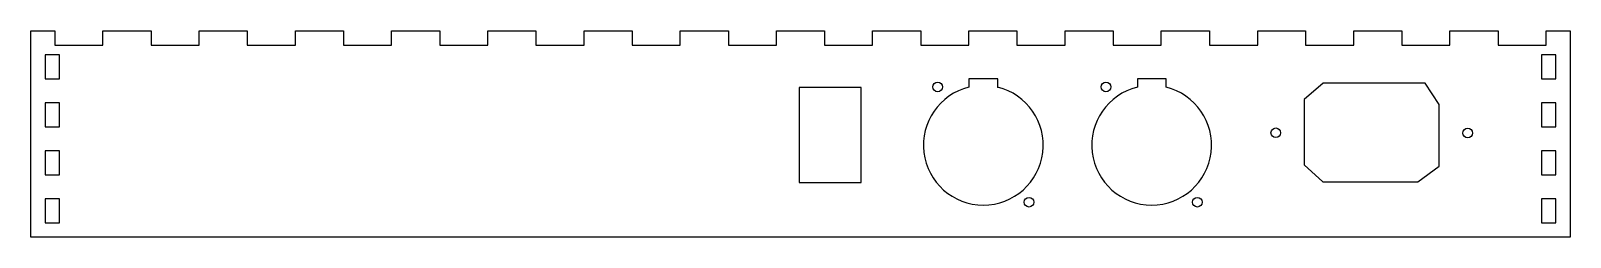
# Model space of a CAD drawing. Header units: millimetres. Extents: x 20 to 340, y 10 to 53.
import ezdxf

# ---------------------------------------------------------------- set-up
doc = ezdxf.new("R2010")
doc.units = ezdxf.units.MM
doc.layers.get('0').update_dxf_attribs({"linetype": 'CONTINUOUS'})

msp = doc.modelspace()

# ---------------------------------------------------------------- linework, layer by layer
for points in [[(285, 53), (285, 50), (295, 50), (295, 53), (305, 53), (305, 50), (315, 50), (315, 53), (325, 53), (325, 50), (335, 50), (335, 53), (340, 53), (340, 10), (20, 10), (20, 53), (25, 53), (25, 50), (35, 50), (35, 53), (45, 53), (45, 50), (55, 50), (55, 53), (65, 53), (65, 50), (75, 50), (75, 53), (85, 53), (85, 50), (95, 50), (95, 53), (105, 53), (105, 50), (115, 50), (115, 53), (125, 53), (125, 50), (135, 50), (135, 53), (145, 53), (145, 50), (155, 50), (155, 53), (165, 53), (165, 50), (175, 50), (175, 53), (185, 53), (185, 50), (195, 50), (195, 53), (205, 53), (205, 50), (215, 50), (215, 53), (225, 53), (225, 50), (235, 50), (235, 53), (245, 53), (245, 50), (255, 50), (255, 53), (265, 53), (265, 50), (275.09, 50), (275.09, 53)], [(285, 53), (285, 50), (295, 50), (295, 53), (305, 53), (305, 50), (315, 50), (315, 53), (325, 53), (325, 50), (335, 50), (335, 53), (340, 53), (340, 10), (20, 10), (20, 53), (25, 53), (25, 50), (35, 50), (35, 53), (45, 53), (45, 50), (55, 50), (55, 53), (65, 53), (65, 50), (75, 50), (75, 53), (85, 53), (85, 50), (95, 50), (95, 53), (105, 53), (105, 50), (115, 50), (115, 53), (125, 53), (125, 50), (135, 50), (135, 53), (145, 53), (145, 50), (155, 50), (155, 53), (165, 53), (165, 50), (175, 50), (175, 53), (185, 53), (185, 50), (195, 50), (195, 53), (205, 53), (205, 50), (215, 50), (215, 53), (225, 53), (225, 50), (235, 50), (235, 53), (245, 53), (245, 50), (255, 50), (255, 53), (265, 53), (265, 50), (275.09, 50), (275.09, 53)], [(285, 53), (285, 50), (295, 50), (295, 53), (305, 53), (305, 50), (315, 50), (315, 53), (325, 53), (325, 50), (335, 50), (335, 53), (340, 53), (340, 10), (20, 10), (20, 53), (25, 53), (25, 50), (35, 50), (35, 53), (45, 53), (45, 50), (55, 50), (55, 53), (65, 53), (65, 50), (75, 50), (75, 53), (85, 53), (85, 50), (95, 50), (95, 53), (105, 53), (105, 50), (115, 50), (115, 53), (125, 53), (125, 50), (135, 50), (135, 53), (145, 53), (145, 50), (155, 50), (155, 53), (165, 53), (165, 50), (175, 50), (175, 53), (185, 53), (185, 50), (195, 50), (195, 53), (205, 53), (205, 50), (215, 50), (215, 53), (225, 53), (225, 50), (235, 50), (235, 53), (245, 53), (245, 50), (255, 50), (255, 53), (265, 53), (265, 50), (275.09, 50), (275.09, 53)], [(23, 43), (26, 43), (26, 48), (23, 48)], [(23, 43), (26, 43), (26, 48), (23, 48)], [(23, 43), (26, 43), (26, 48), (23, 48)], [(334, 43), (337, 43), (337, 48), (334, 48)], [(334, 43), (337, 43), (337, 48), (334, 48)], [(334, 43), (337, 43), (337, 48), (334, 48)], [(312.78, 37.67), (309.83, 42.05), (288.64, 42.05), (284.67, 38.68), (284.67, 25.07), (288.59, 21.53), (308.35, 21.53), (312.78, 24.78)], [(312.78, 37.67), (309.83, 42.05), (288.64, 42.05), (284.67, 38.68), (284.67, 25.07), (288.59, 21.53), (308.35, 21.53), (312.78, 24.78)], [(312.78, 37.67), (309.83, 42.05), (288.64, 42.05), (284.67, 38.68), (284.67, 25.07), (288.59, 21.53), (308.35, 21.53), (312.78, 24.78)], [(192.6, 21.38), (192.6, 41.18), (179.7, 41.18), (179.7, 21.38)], [(192.6, 21.38), (192.6, 41.18), (179.7, 41.18), (179.7, 21.38)], [(192.6, 21.38), (192.6, 41.18), (179.7, 41.18), (179.7, 21.38)], [(26, 38), (23, 38), (23, 33), (26, 33)], [(26, 38), (23, 38), (23, 33), (26, 33)], [(26, 38), (23, 38), (23, 33), (26, 33)], [(334, 33), (337, 33), (337, 38), (334, 38)], [(334, 33), (337, 33), (337, 38), (334, 38)], [(334, 33), (337, 33), (337, 38), (334, 38)], [(26, 28), (23, 28), (23, 23), (26, 23)], [(26, 28), (23, 28), (23, 23), (26, 23)], [(26, 28), (23, 28), (23, 23), (26, 23)], [(334, 23), (337, 23), (337, 28), (334, 28)], [(334, 23), (337, 23), (337, 28), (334, 28)], [(334, 23), (337, 23), (337, 28), (334, 28)], [(26, 18), (23, 18), (23, 13), (26, 13)], [(26, 18), (23, 18), (23, 13), (26, 13)], [(26, 18), (23, 18), (23, 13), (26, 13)], [(334, 13), (337, 13), (337, 18), (334, 18)], [(334, 13), (337, 13), (337, 18), (334, 18)], [(334, 13), (337, 13), (337, 18), (334, 18)]]:
    msp.add_lwpolyline(points, close=True)
for points in [[(220.98, 41.25), (221, 41.25), (221, 43), (215.02, 43), (215.02, 41.25, 8.235581)], [(220.98, 41.25), (221, 41.25), (221, 43), (215.02, 43), (215.02, 41.25, 8.235581)], [(220.98, 41.25), (221, 41.25), (221, 43), (215.02, 43), (215.02, 41.25, 8.235581)], [(255.98, 41.25), (256, 41.25), (256, 43), (250.02, 43), (250.02, 41.25, 8.235581)], [(255.98, 41.25), (256, 41.25), (256, 43), (250.02, 43), (250.02, 41.25, 8.235581)], [(255.98, 41.25), (256, 41.25), (256, 43), (250.02, 43), (250.02, 41.25, 8.235581)]]:
    msp.add_lwpolyline(points, format="xyb", close=True)
for centre in [(208.5, 41.3), (208.5, 41.3), (208.5, 41.3), (243.5, 41.3), (243.5, 41.3), (243.5, 41.3), (278.8, 31.75), (278.8, 31.75), (278.8, 31.75), (318.7, 31.7), (318.7, 31.7), (318.7, 31.7), (227.5, 17.3), (227.5, 17.3), (227.5, 17.3), (262.5, 17.3), (262.5, 17.3), (262.5, 17.3)]:
    msp.add_circle(centre, 1)

doc.saveas('drawing.dxf')
